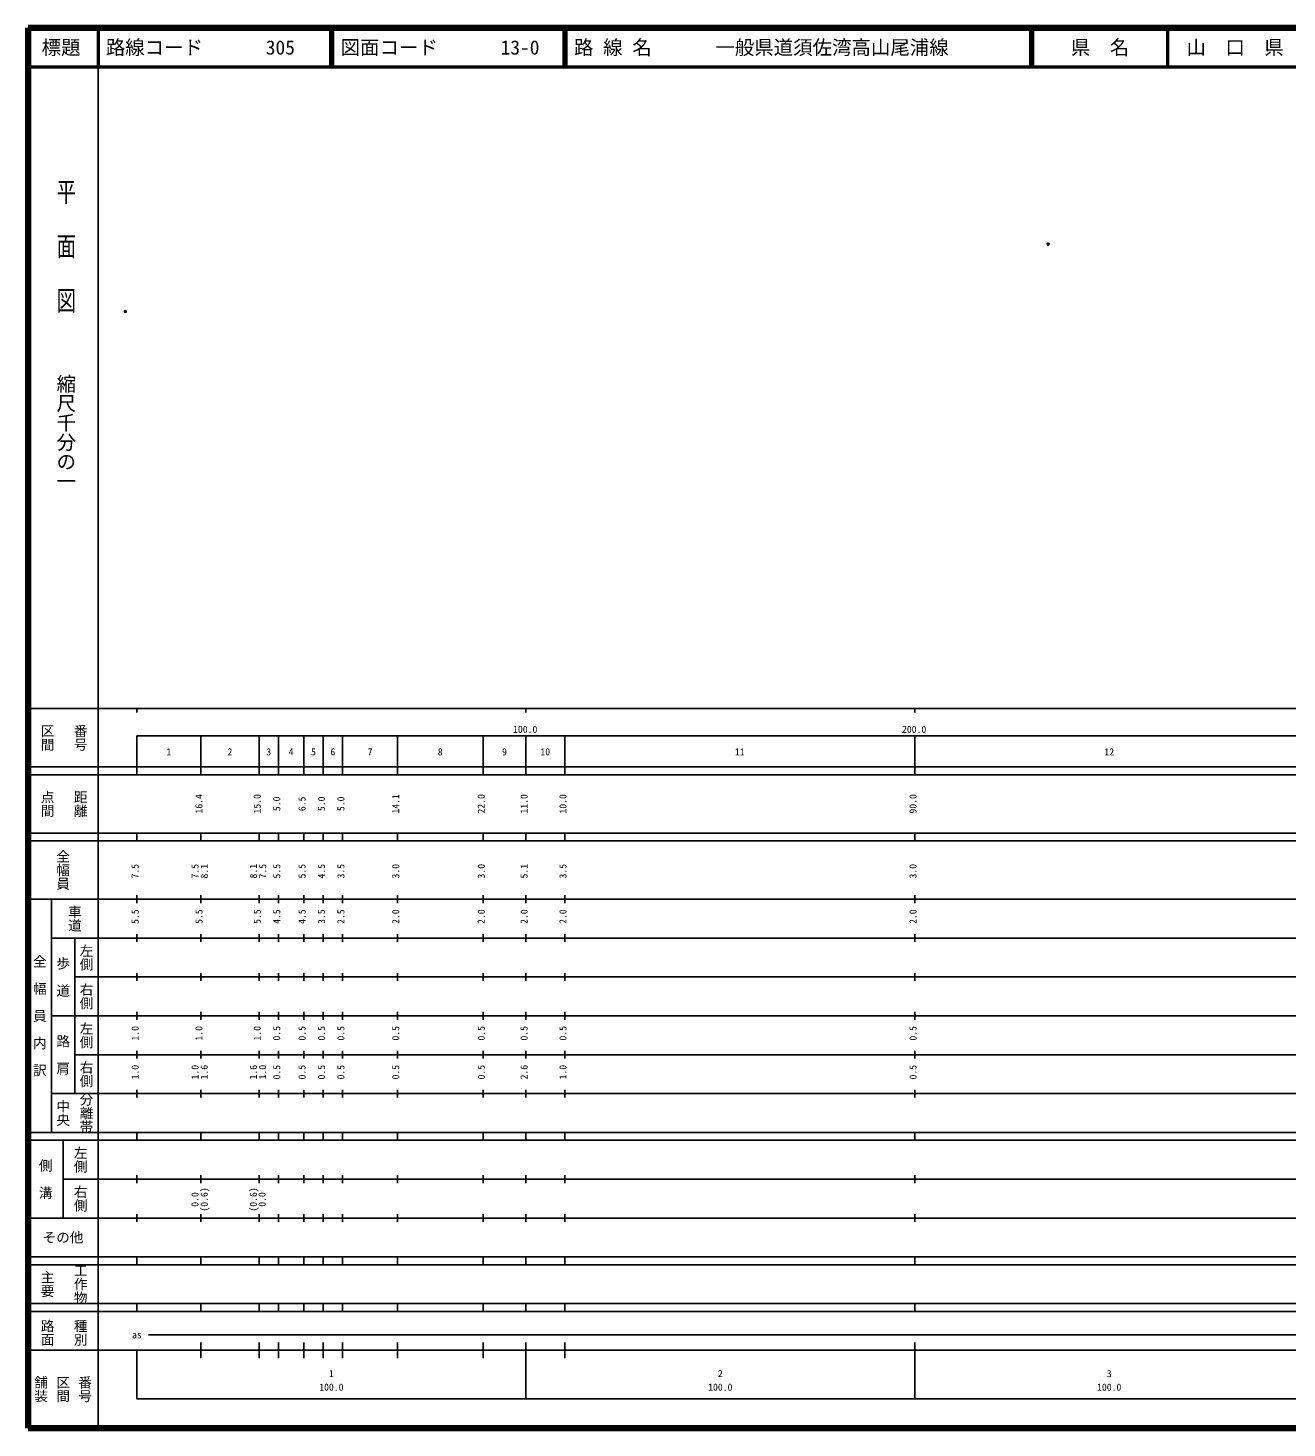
# Model space of a CAD drawing. Units: millimetres on the paper. Extents: x 40 to 680, y 20 to 380.
# Drawn here: x 40 to 363.7, y 20 to 380 of the extents above; entities that cross this region are included whole.
import ezdxf
from ezdxf.enums import TextEntityAlignment as Align

# ---------------------------------------------------------------- set-up
doc = ezdxf.new("R2010")
doc.units = ezdxf.units.MM
doc.header["$PDMODE"] = 32
doc.header["$PDSIZE"] = 0.5
doc.layers.add('M-OTRS', color=6, linetype='Continuous')
doc.layers.add('M-TTL-TXT', color=7, linetype='Continuous')
for name, color, linetype, lineweight in [('M-TTL', 2, 'Continuous', 140), ('M-TTL-BAND', 7, 'Continuous', 25), ('M-TTL-LINE', 7, 'Continuous', 50)]:
    doc.layers.add(name, color=color, linetype=linetype, lineweight=lineweight)
doc.styles.add('@ＭＳ ゴシック', font='')
doc.styles.add('ＭＳ ゴシック', font='')
doc.styles.get('@ＭＳ ゴシック').set_extended_font_data('@MS Gothic')
doc.styles.get('ＭＳ ゴシック').set_extended_font_data('MS Gothic')

msp = doc.modelspace()

# ---------------------------------------------------------------- linework, layer by layer
at = {"layer": 'M-OTRS'}
for p in [(302.285, 324.443), (65.021, 307.103)]:
    msp.add_point(p, dxfattribs=at)
at = {"layer": 'M-TTL'}
for p, q in [((40, 380), (40, 20)), ((680, 380), (40, 380)), ((40, 20), (680, 20))]:
    msp.add_line(p, q, dxfattribs=at)
at = {"layer": 'M-TTL-BAND'}
for p, q in [((58, 370), (58, 20)), ((40, 205), (579, 205)), ((68, 205), (68, 204)), ((168, 205), (168, 204)), ((268, 205), (268, 204)), ((68, 198), (579, 198)), ((68, 198), (68, 188)), ((84.4, 188), (84.4, 198)), ((99.4, 188), (99.4, 198)), ((104.4, 188), (104.4, 198)), ((110.9, 188), (110.9, 198)), ((115.9, 188), (115.9, 198)), ((120.9, 188), (120.9, 198)), ((135, 188), (135, 198)), ((157, 188), (157, 198)), ((168, 188), (168, 198)), ((178, 188), (178, 198)), ((268, 188), (268, 198)), ((40, 190), (579, 190)), ((40, 188), (579, 188)), ((40, 173), (579, 173)), ((68, 171), (68, 173)), ((84.4, 171), (84.4, 173)), ((99.4, 171), (99.4, 173)), ((104.4, 171), (104.4, 173)), ((110.9, 171), (110.9, 173)), ((115.9, 171), (115.9, 173)), ((120.9, 171), (120.9, 173)), ((135, 171), (135, 173)), ((157, 171), (157, 173)), ((168, 171), (168, 173)), ((178, 171), (178, 173)), ((268, 171), (268, 173)), ((40, 171), (579, 171)), ((40, 156), (579, 156)), ((46, 96), (46, 156)), ((68, 155), (68, 157)), ((84.4, 155), (84.4, 157)), ((99.4, 155), (99.4, 157)), ((104.4, 155), (104.4, 157)), ((110.9, 155), (110.9, 157)), ((115.9, 155), (115.9, 157)), ((120.9, 155), (120.9, 157)), ((135, 155), (135, 157)), ((157, 155), (157, 157)), ((168, 155), (168, 157)), ((178, 155), (178, 157)), ((268, 155), (268, 157)), ((46, 146), (579, 146)), ((52, 146), (52, 106)), ((68, 145), (68, 147)), ((84.4, 145), (84.4, 147)), ((99.4, 145), (99.4, 147)), ((104.4, 145), (104.4, 147)), ((110.9, 145), (110.9, 147)), ((115.9, 145), (115.9, 147)), ((120.9, 145), (120.9, 147)), ((135, 145), (135, 147)), ((157, 145), (157, 147)), ((168, 145), (168, 147)), ((178, 145), (178, 147)), ((268, 145), (268, 147)), ((68, 135), (68, 137)), ((84.4, 135), (84.4, 137)), ((99.4, 135), (99.4, 137)), ((104.4, 135), (104.4, 137)), ((110.9, 135), (110.9, 137)), ((115.9, 135), (115.9, 137)), ((120.9, 135), (120.9, 137)), ((135, 135), (135, 137)), ((157, 135), (157, 137)), ((168, 135), (168, 137)), ((178, 135), (178, 137)), ((268, 135), (268, 137)), ((52, 136), (579, 136)), ((46, 126), (579, 126)), ((68, 125), (68, 127)), ((84.4, 125), (84.4, 127)), ((99.4, 125), (99.4, 127)), ((104.4, 125), (104.4, 127)), ((110.9, 125), (110.9, 127)), ((115.9, 125), (115.9, 127)), ((120.9, 125), (120.9, 127)), ((135, 125), (135, 127)), ((157, 125), (157, 127)), ((168, 125), (168, 127)), ((178, 125), (178, 127)), ((268, 125), (268, 127)), ((52, 116), (579, 116)), ((68, 115), (68, 117)), ((84.4, 115), (84.4, 117)), ((99.4, 115), (99.4, 117)), ((104.4, 115), (104.4, 117)), ((110.9, 115), (110.9, 117)), ((115.9, 115), (115.9, 117)), ((120.9, 115), (120.9, 117)), ((135, 115), (135, 117)), ((157, 115), (157, 117)), ((168, 115), (168, 117)), ((178, 115), (178, 117)), ((268, 115), (268, 117)), ((46, 106), (579, 106)), ((68, 105), (68, 107)), ((84.4, 105), (84.4, 107)), ((99.4, 105), (99.4, 107)), ((104.4, 105), (104.4, 107)), ((110.9, 105), (110.9, 107)), ((115.9, 105), (115.9, 107)), ((120.9, 105), (120.9, 107)), ((135, 105), (135, 107)), ((157, 105), (157, 107)), ((168, 105), (168, 107)), ((178, 105), (178, 107)), ((268, 105), (268, 107)), ((40, 96), (579, 96)), ((40, 94), (579, 94)), ((49, 94), (49, 74)), ((68, 94), (68, 96)), ((84.4, 94), (84.4, 96)), ((99.4, 94), (99.4, 96)), ((104.4, 94), (104.4, 96)), ((110.9, 94), (110.9, 96)), ((115.9, 94), (115.9, 96)), ((120.9, 94), (120.9, 96)), ((135, 94), (135, 96)), ((157, 94), (157, 96)), ((168, 94), (168, 96)), ((178, 94), (178, 96)), ((268, 94), (268, 96)), ((49, 84), (579, 84)), ((68, 83), (68, 85)), ((84.4, 83), (84.4, 85)), ((99.4, 83), (99.4, 85)), ((104.4, 83), (104.4, 85)), ((110.9, 83), (110.9, 85)), ((115.9, 83), (115.9, 85)), ((120.9, 83), (120.9, 85)), ((135, 83), (135, 85)), ((157, 83), (157, 85)), ((168, 83), (168, 85)), ((178, 83), (178, 85)), ((268, 83), (268, 85)), ((40, 74), (579, 74)), ((68, 73), (68, 75)), ((84.4, 73), (84.4, 75)), ((99.4, 73), (99.4, 75)), ((104.4, 73), (104.4, 75)), ((110.9, 73), (110.9, 75)), ((115.9, 73), (115.9, 75)), ((120.9, 73), (120.9, 75)), ((135, 73), (135, 75)), ((157, 73), (157, 75)), ((168, 73), (168, 75)), ((178, 73), (178, 75)), ((268, 73), (268, 75)), ((40, 64), (579, 64)), ((40, 62), (579, 62)), ((68, 62), (68, 64)), ((84.4, 62), (84.4, 64)), ((99.4, 62), (99.4, 64)), ((104.4, 62), (104.4, 64)), ((110.9, 62), (110.9, 64)), ((115.9, 62), (115.9, 64)), ((120.9, 62), (120.9, 64)), ((135, 62), (135, 64)), ((157, 62), (157, 64)), ((168, 62), (168, 64)), ((178, 62), (178, 64)), ((268, 62), (268, 64)), ((40, 52), (579, 52)), ((68, 50), (68, 52)), ((84.4, 50), (84.4, 52)), ((99.4, 50), (99.4, 52)), ((104.4, 50), (104.4, 52)), ((110.9, 50), (110.9, 52)), ((115.9, 50), (115.9, 52)), ((120.9, 50), (120.9, 52)), ((135, 50), (135, 52)), ((157, 50), (157, 52)), ((168, 50), (168, 52)), ((178, 50), (178, 52)), ((268, 50), (268, 52)), ((40, 50), (579, 50)), ((71, 44), (565, 44)), ((40, 40), (579, 40)), ((68, 40), (68, 27.5)), ((84.4, 38), (84.4, 42)), ((99.4, 38), (99.4, 42)), ((104.4, 38), (104.4, 42)), ((110.9, 38), (110.9, 42)), ((115.9, 38), (115.9, 42)), ((120.9, 38), (120.9, 42)), ((135, 38), (135, 42)), ((157, 38), (157, 42)), ((168, 27.5), (168, 42)), ((178, 38), (178, 42)), ((268, 27.5), (268, 42)), ((68, 27.5), (579, 27.5))]:
    msp.add_line(p, q, dxfattribs=at)
at = {"layer": 'M-TTL-LINE'}
for p, q in [((58, 380), (58, 370)), ((117.75, 380), (117.75, 370)), ((118.25, 380), (118.25, 370)), ((177.75, 380), (177.75, 370)), ((178.25, 380), (178.25, 370)), ((297.75, 380), (297.75, 370)), ((298.25, 380), (298.25, 370)), ((333, 380), (333, 370)), ((40, 370), (680, 370))]:
    msp.add_line(p, q, dxfattribs=at)

# ---------------------------------------------------------------- texts
at = {"layer": 'M-TTL-BAND', "style": '@ＭＳ ゴシック', "width": 1.4}
msp.add_text('平  面  図', height=3.666, rotation=270, dxfattribs=at).set_placement((49.777, 306.475), align=Align.MIDDLE_RIGHT)
at = {"layer": 'M-TTL-BAND', "style": '@ＭＳ ゴシック'}
msp.add_text('縮尺千分の一', height=3.666, rotation=270, dxfattribs=at).set_placement((49.777, 261.03), align=Align.MIDDLE_RIGHT)
for s, p in [('区間', (45, 197.5)), ('番号', (53.5, 197.5)), ('点間', (45, 180.5)), ('距離', (53.5, 180.5)), ('全幅員', (49, 163.5)), ('車道', (52, 151)), ('左側', (55, 141)), ('全\u3000幅\u3000員\u3000内\u3000訳', (43, 126)), ('歩\u3000道', (49, 136)), ('右側', (55, 131)), ('左側', (55, 121)), ('路\u3000肩', (49, 116)), ('右側', (55, 111)), ('分離帯', (55, 101)), ('中央', (49, 101)), ('左側', (53.5, 89)), ('側\u3000溝', (44.5, 84)), ('右側', (53.5, 79)), ('工作物', (53.5, 57)), ('主要', (45, 57)), ('路面', (45, 44.5)), ('種別', (53.5, 44.5)), ('舗装', (43.333, 30)), ('区間', (49, 30)), ('番号', (54.667, 30))]:
    msp.add_text(s, height=2.566, rotation=270, dxfattribs=at).set_placement(p, align=Align.MIDDLE_CENTER)
at = {"layer": 'M-TTL-BAND', "style": 'ＭＳ ゴシック'}
for s, p in [('100.0', (167.844, 198.195)), ('200.0', (267.844, 198.195)), ('1', (76.2, 192.405)), ('2', (91.9, 192.405)), ('3', (101.9, 192.405)), ('4', (107.65, 192.405)), ('5', (113.4, 192.405)), ('6', (118.4, 192.405)), ('7', (127.95, 192.405)), ('8', (146, 192.405)), ('9', (162.5, 192.405)), ('10', (173, 192.405)), ('11', (223, 192.405)), ('12', (318, 192.405)), ('as', (68, 42.5)), ('1', (118, 32.523)), ('2', (218, 32.523)), ('3', (318, 32.523)), ('100.0', (118, 29.033)), ('100.0', (218, 29.033)), ('100.0', (318, 29.033))]:
    msp.add_text(s, height=1.833, dxfattribs=at).set_placement(p, align=Align.BOTTOM_CENTER)
for s, p in [('16.4', (85.4, 180.5)), ('15.0', (100.4, 180.5)), ('5.0', (105.4, 180.5)), ('6.5', (111.9, 180.5)), ('5.0', (116.9, 180.5)), ('5.0', (121.9, 180.5)), ('14.1', (136, 180.5)), ('22.0', (158, 180.5)), ('11.0', (169, 180.5)), ('10.0', (179, 180.5)), ('90.0', (269, 180.5)), ('7.5', (69, 163.174)), ('7.5', (84.4, 163.174)), ('8.1', (86.77, 163.174)), ('8.1', (99.4, 163.174)), ('7.5', (101.77, 163.174)), ('5.5', (105.4, 163.174)), ('5.5', (111.9, 163.174)), ('4.5', (116.9, 163.174)), ('3.5', (121.9, 163.174)), ('3.0', (136, 163.174)), ('3.0', (158, 163.174)), ('5.1', (169, 163.174)), ('3.5', (179, 163.174)), ('3.0', (269, 163.174)), ('5.5', (69, 151.5)), ('5.5', (85.4, 151.5)), ('5.5', (100.4, 151.5)), ('4.5', (105.4, 151.5)), ('4.5', (111.9, 151.5)), ('3.5', (116.9, 151.5)), ('2.5', (121.9, 151.5)), ('2.0', (136, 151.5)), ('2.0', (158, 151.5)), ('2.0', (169, 151.5)), ('2.0', (179, 151.5)), ('2.0', (269, 151.5)), ('1.0', (69, 121.5)), ('1.0', (85.4, 121.5)), ('1.0', (100.4, 121.5)), ('0.5', (105.4, 121.5)), ('0.5', (111.9, 121.5)), ('0.5', (116.9, 121.5)), ('0.5', (121.9, 121.5)), ('0.5', (136, 121.5)), ('0.5', (158, 121.5)), ('0.5', (169, 121.5)), ('0.5', (179, 121.5)), ('0.5', (269, 121.5)), ('1.0', (69, 111.5)), ('1.0', (84.4, 111.5)), ('1.6', (86.77, 111.5)), ('1.6', (99.4, 111.5)), ('1.0', (101.77, 111.5)), ('0.5', (105.4, 111.5)), ('0.5', (111.9, 111.5)), ('0.5', (116.9, 111.5)), ('0.5', (121.9, 111.5)), ('0.5', (136, 111.5)), ('0.5', (158, 111.5)), ('2.6', (169, 111.5)), ('1.0', (179, 111.5)), ('0.5', (269, 111.5)), ('0.0', (84.386, 78.764)), ('(0.6)', (86.77, 78.764)), ('(0.6)', (99.4, 78.764)), ('0.0', (101.669, 78.764))]:
    msp.add_text(s, height=1.833, rotation=90, dxfattribs=at).set_placement(p, align=Align.BOTTOM_CENTER)
msp.add_text('その他', height=2.566, dxfattribs=at).set_placement((49, 69), align=Align.MIDDLE_CENTER)
at = {"layer": 'M-TTL-TXT', "style": 'ＭＳ ゴシック'}
for s, p in [('標題', (48.5, 375)), ('県\u3000名', (315.625, 375)), ('山\u3000口\u3000県', (350.375, 375))]:
    msp.add_text(s, height=3.666, dxfattribs=at).set_placement(p, align=Align.MIDDLE_CENTER)
for s, p in [('路線コード', (60, 375)), ('305', (101.142, 375)), ('図面コード', (120.38, 375)), ('13-0', (161.521, 375)), ('路 線 名', (180.38, 375)), ('一般県道須佐湾高山尾浦線', (216.734, 375))]:
    msp.add_text(s, height=3.666, dxfattribs=at).set_placement(p, align=Align.MIDDLE_LEFT)

doc.saveas('drawing.dxf')
